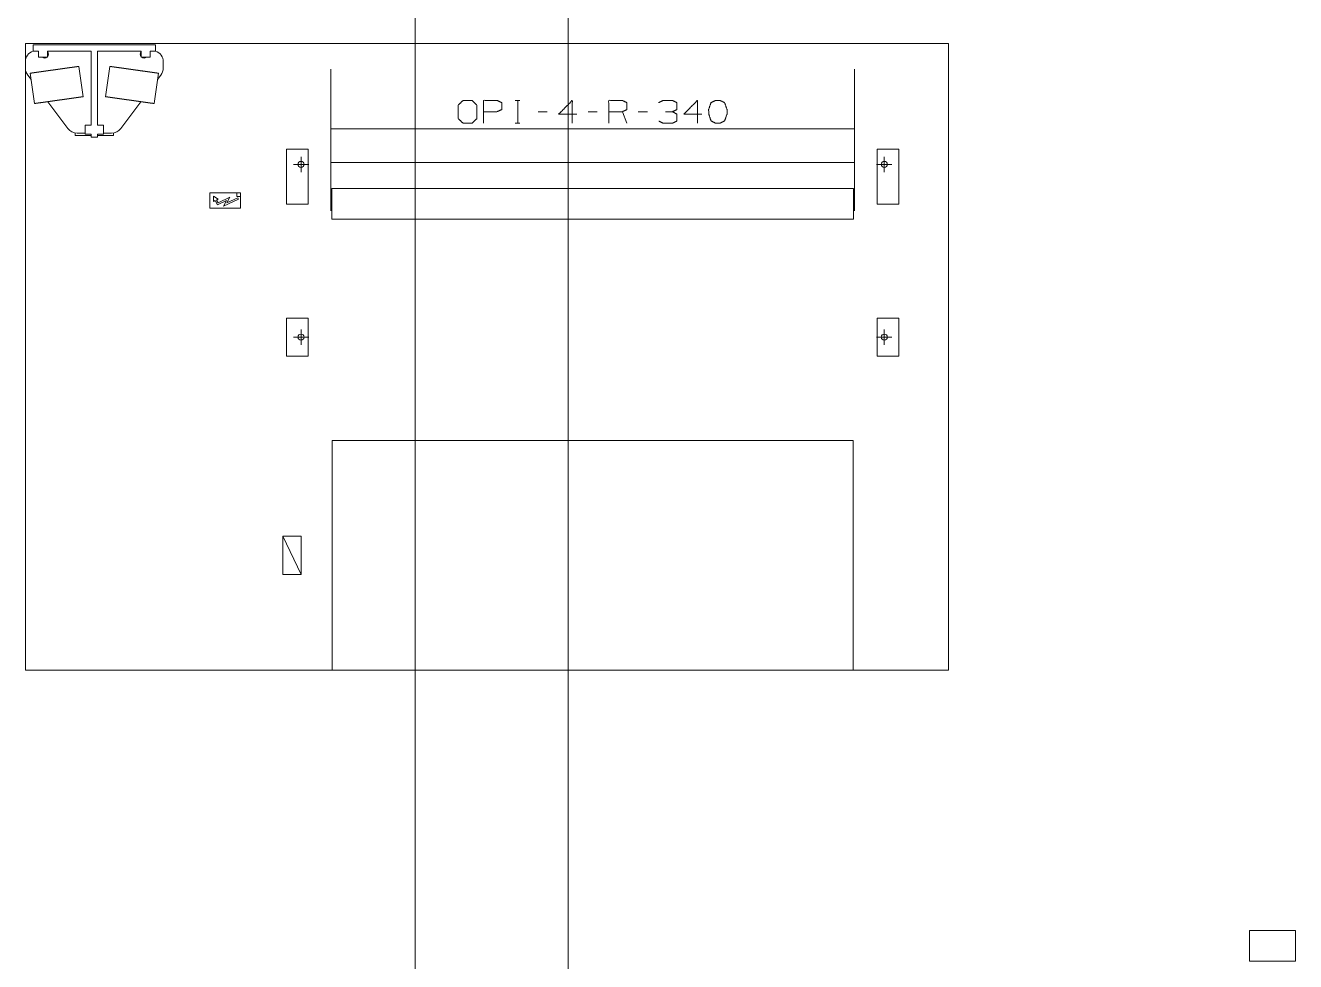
# Model space of a CAD drawing. Header units: millimetres. Extents: x 3056 to 110866, y 16649 to 58349.
# Drawn here: x 21762 to 30056, y 37446 to 43560 of the extents above; entities that cross this region are included whole.
import ezdxf

# ---------------------------------------------------------------- set-up
doc = ezdxf.new("R2010")
doc.units = ezdxf.units.MM
doc.layers.add('1', color=7, linetype='Continuous', true_color=0xffffff)

msp = doc.modelspace()

# ---------------------------------------------------------------- linework, layer by layer
at = {"layer": '1', "color": 143, "linetype": 'Continuous', "lineweight": 13}
for p, q in [((24306.5, 54363.3), (24306.5, 17870.4)), ((25306.5, 17870.4), (25306.5, 52663.3))]:
    msp.add_line(p, q, dxfattribs=at)
at = {"layer": '1', "color": 4, "linetype": 'Continuous', "lineweight": 13}
for p, q in [((21762.5, 39349.3), (21762.5, 43442.3)), ((21762.5, 39349.3), (21762.5, 43442.3)), ((21762.5, 43442.3), (27790.5, 43442.3)), ((21762.5, 43442.3), (27790.5, 43442.3)), ((22612.5, 43432.3), (21812.5, 43432.3)), ((21812.5, 43432.3), (21812.5, 43392.3)), ((21812.5, 43392.3), (21847.5, 43392.3)), ((21847.5, 43392.3), (21847.5, 43352.3)), ((21907.5, 43392.3), (22192.5, 43392.3)), ((21907.5, 43392.3), (21907.5, 43352.3)), ((22192.5, 43392.3), (22192.5, 42909.3)), ((22232.5, 43392.3), (22517.5, 43392.3)), ((22232.5, 43392.3), (22232.5, 42909.3)), ((22517.5, 43392.3), (22517.5, 43352.3)), ((22577.5, 43392.3), (22612.5, 43392.3)), ((22577.5, 43392.3), (22577.5, 43352.3)), ((22612.5, 43432.3), (22612.5, 43392.3)), ((27790.5, 43442.3), (27790.5, 39349.3)), ((27790.5, 43442.3), (27790.5, 39349.3)), ((21907.5, 43352.3), (21847.5, 43352.3)), ((22577.5, 43352.3), (22517.5, 43352.3)), ((22662.5, 43322.3), (22662.5, 43281.3)), ((21777.5, 43236.3), (21799.7, 43206.7)), ((21793.8, 43248.1), (21821.7, 43050)), ((22138.6, 43094.5), (22110.7, 43292.6)), ((22314.2, 43292.6), (22286.4, 43094.5)), ((22603.3, 43050), (22631.1, 43248.1)), ((22625.3, 43206.7), (22647.5, 43236.3)), ((21908.1, 43062.1), (22040, 42886.3)), ((22385, 42886.3), (22516.9, 43062.1)), ((24961.3, 43070), (24991, 43070)), ((24976.9, 43070), (24976.9, 42921.5)), ((25170.1, 42996.5), (25110.7, 42996.5)), ((25496.9, 42996.5), (25437.6, 42996.5)), ((25690.1, 42921.5), (25660.4, 42996.5)), ((25823.8, 42996.5), (25764.4, 42996.5)), ((22192.5, 42909.3), (22152.5, 42909.3)), ((22152.5, 42909.3), (22152.5, 42849.3)), ((22232.5, 42909.3), (22272.5, 42909.3)), ((22272.5, 42909.3), (22272.5, 42849.3)), ((27176.4, 42884), (23756.5, 42884)), ((24961.3, 42921.5), (24991, 42921.5)), ((22087.5, 42857.3), (22087.5, 42841.3)), ((22087.5, 42841.3), (22192.5, 42841.3)), ((22152.5, 42856.3), (22100, 42856.3)), ((22192.5, 42849.3), (22152.5, 42849.3)), ((22192.5, 42849.3), (22192.5, 42831.3)), ((22232.5, 42831.3), (22192.5, 42831.3)), ((22232.5, 42849.3), (22232.5, 42831.3)), ((22232.5, 42849.3), (22272.5, 42849.3)), ((22232.5, 42841.3), (22337.5, 42841.3)), ((22325, 42856.3), (22272.5, 42856.3)), ((22337.5, 42857.3), (22337.5, 42841.3)), ((23467.5, 42392.3), (23467.5, 42752.3)), ((23467.5, 42752.3), (23608, 42752.3)), ((23608, 42752.3), (23608, 42392.3)), ((27325, 42392.3), (27325, 42752.3)), ((27325, 42752.3), (27465, 42752.3)), ((27465, 42752.3), (27465, 42392.3)), ((23512.5, 42652.3), (23612.5, 42652.3)), ((23562.5, 42702.3), (23562.5, 42602.3)), ((23756.5, 42664.9), (27176.4, 42664.9)), ((27320.5, 42652.3), (27420.5, 42652.3)), ((27370.5, 42702.3), (27370.5, 42602.3)), ((22967.5, 42467.3), (23167.5, 42467.3)), ((22967.5, 42367.3), (22967.5, 42467.3)), ((23142.5, 42442.3), (23142.5, 42467.3)), ((23167.5, 42467.3), (23167.5, 42367.3)), ((23762.5, 42294.3), (23762.5, 42494.3)), ((23762.5, 42494.3), (27170.5, 42494.3)), ((27170.5, 42494.3), (27170.5, 42294.3)), ((23021.6, 42425.1), (22990.9, 42444.3)), ((22990.9, 42410.8), (22990.9, 42444.3)), ((22990.9, 42410.8), (23001.5, 42415.8)), ((23016.8, 42389), (23001.5, 42415.8)), ((23010.6, 42420), (23021.6, 42425.1)), ((23020.9, 42401.9), (23010.6, 42420)), ((23074.9, 42416.2), (23016.8, 42389)), ((23020.9, 42401.9), (23097.8, 42438)), ((23154.3, 42425.9), (23055.5, 42379.6)), ((23055.5, 42379.6), (23074.9, 42416.2)), ((23078.4, 42401.4), (23097.8, 42438)), ((23149.6, 42434.8), (23078.4, 42401.4)), ((23167.5, 42442.3), (23142.5, 42442.3)), ((23154.3, 42425.9), (23149.6, 42434.8)), ((23608, 42392.3), (23467.5, 42392.3)), ((27465, 42392.3), (27325, 42392.3)), ((23167.5, 42367.3), (22967.5, 42367.3)), ((27170.5, 42294.3), (23762.5, 42294.3)), ((23467.5, 41649.3), (23608, 41649.3)), ((23467.5, 41399.3), (23467.5, 41649.3)), ((23608, 41649.3), (23608, 41399.3)), ((27325, 41399.3), (27325, 41649.3)), ((27325, 41649.3), (27465, 41649.3)), ((27465, 41649.3), (27465, 41399.3)), ((23562.5, 41574.3), (23562.5, 41474.3)), ((27370.5, 41574.3), (27370.5, 41474.3)), ((23512.5, 41524.3), (23612.5, 41524.3)), ((27320.5, 41524.3), (27420.5, 41524.3)), ((23608, 41399.3), (23467.5, 41399.3)), ((27465, 41399.3), (27325, 41399.3)), ((27166.5, 40849.3), (23766.5, 40849.3)), ((23442.5, 40224.3), (23562.5, 39974.3)), ((23442.5, 40224.3), (23562.5, 40224.3)), ((23442.5, 39974.3), (23442.5, 40224.3)), ((23562.5, 40224.3), (23562.5, 39974.3)), ((23562.5, 39974.3), (23442.5, 39974.3)), ((27790.5, 39349.3), (21762.5, 39349.3)), ((27790.5, 39349.3), (21762.5, 39349.3))]:
    msp.add_line(p, q, dxfattribs=at)
at = {"layer": '1', "color": 9, "linetype": 'Continuous', "lineweight": 13}
for p, q in [((30056.5, 37649.3), (29756.5, 37649.3)), ((29756.5, 37649.3), (29756.5, 37449.3)), ((30056.5, 37449.3), (30056.5, 37649.3)), ((29756.5, 37449.3), (30056.5, 37449.3))]:
    msp.add_line(p, q, dxfattribs=at)
at = {"layer": '1', "color": 4, "linetype": 'Continuous', "lineweight": 13}
for centre, radius in [((23562.5, 42652.3), 20), ((27370.5, 42652.3), 20), ((23155, 42454.8), 12.5), ((23562.5, 41524.3), 20), ((27370.5, 41524.3), 20)]:
    msp.add_circle(centre, radius, dxfattribs=at)
for centre, radius, start, end in [((21837.5, 43322.3), 75, 109.47234, 180), ((21887.5, 43372.3), 25, 323.13375, 36.87188), ((22537.5, 43372.3), 25, 143.12812, 216.86625), ((22587.5, 43322.3), 75, 0, 70.52766), ((21887.5, 43372.3), 25, 233.12812, 270), ((21887.5, 43372.3), 25, 270, 306.87188), ((22537.5, 43372.3), 25, 233.12812, 270), ((22537.5, 43372.3), 25, 270, 306.87188), ((21837.5, 43281.3), 75, 180, 216.8699), ((22587.5, 43281.3), 75, 323.1301, 0), ((22100, 42931.3), 75, 216.8699, 270), ((22325, 42931.3), 75, 270, 323.1301)]:
    msp.add_arc(centre, radius, start, end, dxfattribs=at)
for points, knots in [([(22110.7, 43292.6), (22110.7, 43292.6), (22110.6, 43292.6), (22110.5, 43292.6), (22110.3, 43292.5), (22109.8, 43292.5), (22109.1, 43292.4), (22108.2, 43292.2), (22107.1, 43292.1), (22106.5, 43292), (22105.8, 43291.9), (22104.3, 43291.7), (22102.6, 43291.5), (22100.7, 43291.2), (22098.7, 43290.9), (22096.4, 43290.6), (22095.2, 43290.4), (22094, 43290.2), (22091.4, 43289.9), (22088.6, 43289.5), (22085.6, 43289.1), (22084, 43288.8), (22082.4, 43288.6), (22079.1, 43288.2), (22077.4, 43287.9), (22073.8, 43287.4), (22072, 43287.2), (22068.3, 43286.6), (22066.3, 43286.3), (22064.3, 43286.1), (22060.3, 43285.5), (22056.1, 43284.9), (22051.7, 43284.3), (22047.2, 43283.7), (22045, 43283.3), (22042.7, 43283), (22038, 43282.4), (22033.1, 43281.7), (22030.7, 43281.3), (22028.2, 43281), (22023.2, 43280.3), (22020.7, 43279.9), (22015.5, 43279.2), (22012.9, 43278.8), (22007.7, 43278.1), (22005, 43277.7), (22002.3, 43277.4), (21999.6, 43277), (21996.9, 43276.6), (21991.5, 43275.8), (21986, 43275.1), (21983.2, 43274.7), (21980.4, 43274.3), (21974.8, 43273.5), (21972, 43273.1), (21966.4, 43272.3), (21963.6, 43271.9), (21957.9, 43271.1), (21952.3, 43270.3), (21949.5, 43269.9), (21946.6, 43269.5), (21941, 43268.7), (21938.2, 43268.3), (21935.4, 43267.9), (21929.7, 43267.2), (21927, 43266.8), (21924.2, 43266.4), (21918.6, 43265.6), (21915.9, 43265.2), (21910.4, 43264.4), (21907.7, 43264.1), (21905, 43263.7), (21899.6, 43262.9), (21896.9, 43262.5), (21894.3, 43262.2), (21889.1, 43261.4), (21886.5, 43261.1), (21883.9, 43260.7), (21881.4, 43260.4), (21878.9, 43260), (21873.9, 43259.3), (21869, 43258.6), (21866.6, 43258.3), (21861.9, 43257.6), (21857.3, 43257), (21855.1, 43256.7), (21850.7, 43256.1), (21848.5, 43255.7), (21846.4, 43255.4), (21844.3, 43255.2), (21840.3, 43254.6), (21838.3, 43254.3), (21834.4, 43253.8), (21832.5, 43253.5), (21828.9, 43253), (21827.2, 43252.7), (21823.8, 43252.3), (21822.1, 43252), (21820.6, 43251.8), (21819, 43251.6), (21816, 43251.2), (21814.6, 43251), (21813.2, 43250.8), (21811.9, 43250.6), (21810.6, 43250.4), (21808.2, 43250.1), (21807, 43249.9), (21804.9, 43249.6), (21802.9, 43249.3), (21801.1, 43249.1), (21800.3, 43249), (21798.8, 43248.8), (21798.1, 43248.7), (21796.9, 43248.5), (21796.4, 43248.4), (21795.5, 43248.3), (21795.1, 43248.2), (21794.8, 43248.2), (21794.5, 43248.2), (21794.3, 43248.1), (21794.1, 43248.1), (21794, 43248.1), (21793.9, 43248.1), (21793.8, 43248.1)], [0, 0, 0.000159, 0.000317, 0.000798, 0.001274, 0.002864, 0.00509, 0.007945, 0.011426, 0.013476, 0.01553, 0.020252, 0.025588, 0.031524, 0.038062, 0.045184, 0.049037, 0.052886, 0.061161, 0.069994, 0.079374, 0.084331, 0.08929, 0.099731, 0.105204, 0.1164, 0.122124, 0.134051, 0.140251, 0.146446, 0.159291, 0.172568, 0.186264, 0.200363, 0.207598, 0.214836, 0.229678, 0.244866, 0.252618, 0.260375, 0.276193, 0.284242, 0.300473, 0.308659, 0.325267, 0.333683, 0.342099, 0.350616, 0.359132, 0.376345, 0.393715, 0.402471, 0.411225, 0.428841, 0.437697, 0.455439, 0.464331, 0.482153, 0.5, 0.508921, 0.517848, 0.53567, 0.544557, 0.553445, 0.571155, 0.579967, 0.588777, 0.606281, 0.614968, 0.632261, 0.640864, 0.649381, 0.666314, 0.674729, 0.683037, 0.699524, 0.707706, 0.715755, 0.723807, 0.731715, 0.747378, 0.762725, 0.770318, 0.78516, 0.799638, 0.806685, 0.820582, 0.82743, 0.834067, 0.840709, 0.85355, 0.85975, 0.871911, 0.877873, 0.889319, 0.894793, 0.905489, 0.91071, 0.915667, 0.920626, 0.930006, 0.934424, 0.938836, 0.942974, 0.94711, 0.954813, 0.958378, 0.965204, 0.971441, 0.977077, 0.979744, 0.984466, 0.986521, 0.990314, 0.992056, 0.994912, 0.996021, 0.997132, 0.99793, 0.998723, 0.999203, 0.999679, 0.999838, 1, 1]), ([(22631.1, 43248.1), (22631, 43248.1), (22631, 43248.1), (22630.8, 43248.1), (22630.7, 43248.1), (22630.4, 43248.2), (22630.2, 43248.2), (22629.8, 43248.2), (22629.5, 43248.3), (22628.6, 43248.4), (22628, 43248.5), (22626.8, 43248.7), (22626.2, 43248.8), (22624.7, 43249), (22623.8, 43249.1), (22622, 43249.3), (22620.1, 43249.6), (22619, 43249.8), (22616.8, 43250.1), (22614.3, 43250.4), (22613, 43250.6), (22611.7, 43250.8), (22610.3, 43251), (22608.9, 43251.2), (22605.9, 43251.6), (22604.4, 43251.8), (22602.8, 43252), (22601.1, 43252.3), (22597.8, 43252.7), (22596, 43253), (22592.4, 43253.5), (22590.5, 43253.8), (22586.6, 43254.3), (22584.7, 43254.6), (22580.6, 43255.2), (22578.5, 43255.4), (22576.4, 43255.7), (22574.2, 43256.1), (22569.8, 43256.7), (22567.6, 43257), (22563, 43257.6), (22558.3, 43258.3), (22555.9, 43258.6), (22551, 43259.3), (22546.1, 43260), (22543.6, 43260.4), (22541, 43260.7), (22538.5, 43261.1), (22535.9, 43261.4), (22530.7, 43262.2), (22528, 43262.5), (22525.4, 43262.9), (22520, 43263.7), (22517.3, 43264.1), (22514.6, 43264.4), (22509.1, 43265.2), (22503.6, 43266), (22500.8, 43266.4), (22498, 43266.8), (22495.2, 43267.2), (22489.6, 43267.9), (22486.8, 43268.3), (22484, 43268.7), (22478.3, 43269.5), (22475.5, 43269.9), (22469.8, 43270.7), (22467, 43271.1), (22461.3, 43271.9), (22458.5, 43272.3), (22452.9, 43273.1), (22450.1, 43273.5), (22444.5, 43274.3), (22441.7, 43274.7), (22439, 43275.1), (22433.5, 43275.8), (22428, 43276.6), (22425.3, 43277), (22422.6, 43277.4), (22419.9, 43277.7), (22414.6, 43278.5), (22412, 43278.8), (22409.4, 43279.2), (22404.3, 43279.9), (22401.7, 43280.3), (22396.7, 43281), (22394.3, 43281.3), (22391.8, 43281.7), (22387, 43282.4), (22382.3, 43283), (22380, 43283.3), (22377.7, 43283.7), (22373.2, 43284.3), (22368.9, 43284.9), (22364.7, 43285.5), (22362.6, 43285.8), (22358.6, 43286.3), (22356.7, 43286.6), (22352.9, 43287.2), (22351.1, 43287.4), (22349.3, 43287.7), (22345.8, 43288.2), (22342.5, 43288.6), (22340.9, 43288.8), (22339.4, 43289.1), (22336.4, 43289.5), (22333.6, 43289.9), (22331, 43290.2), (22329.7, 43290.4), (22327.4, 43290.7), (22326.3, 43290.9), (22324.2, 43291.2), (22322.3, 43291.5), (22320.6, 43291.7), (22319.1, 43291.9), (22318.5, 43292), (22317.8, 43292.1), (22316.7, 43292.2), (22315.8, 43292.4), (22315.1, 43292.5), (22314.9, 43292.5), (22314.6, 43292.5), (22314.5, 43292.6), (22314.3, 43292.6), (22314.3, 43292.6), (22314.2, 43292.6)], [0, 0, 0.000158, 0.000317, 0.000801, 0.001277, 0.00207, 0.002864, 0.003983, 0.005092, 0.007948, 0.009686, 0.013483, 0.01553, 0.020256, 0.022919, 0.028555, 0.034792, 0.038065, 0.045187, 0.052886, 0.057026, 0.06116, 0.065576, 0.069994, 0.079379, 0.084329, 0.08929, 0.094507, 0.105203, 0.110681, 0.122127, 0.128089, 0.140254, 0.14645, 0.159291, 0.165929, 0.172575, 0.179422, 0.193315, 0.200362, 0.21484, 0.229686, 0.237275, 0.252622, 0.268285, 0.276193, 0.284241, 0.292299, 0.30048, 0.316963, 0.325271, 0.333686, 0.350619, 0.359136, 0.367743, 0.385036, 0.402469, 0.411227, 0.420037, 0.428845, 0.446555, 0.455447, 0.46433, 0.482156, 0.491075, 0.508925, 0.517851, 0.535669, 0.544561, 0.562303, 0.571163, 0.58878, 0.597529, 0.606281, 0.623655, 0.640864, 0.64938, 0.657905, 0.666321, 0.683037, 0.691345, 0.699527, 0.715758, 0.723807, 0.739629, 0.747378, 0.755134, 0.770322, 0.78516, 0.792398, 0.799637, 0.81374, 0.827432, 0.840709, 0.847129, 0.859753, 0.865949, 0.877872, 0.8836, 0.889319, 0.900273, 0.91071, 0.915669, 0.92063, 0.930006, 0.938839, 0.947114, 0.950963, 0.958377, 0.961942, 0.968472, 0.974417, 0.979744, 0.98447, 0.986524, 0.988578, 0.992059, 0.994914, 0.997136, 0.997929, 0.99873, 0.999206, 0.999683, 0.999841, 1, 1]), ([(23756.5, 43274.5), (23756.5, 43274.4), (23756.5, 43274.1), (23756.5, 43273.8), (23756.5, 43273.2), (23756.5, 43272.4), (23756.5, 43271.4), (23756.5, 43270.2), (23756.5, 43268.7), (23756.5, 43267.1), (23756.5, 43265.3), (23756.5, 43263.3), (23756.5, 43261.1), (23756.5, 43258.6), (23756.5, 43256), (23756.5, 43253.2), (23756.5, 43250.2), (23756.5, 43247), (23756.5, 43243.6), (23756.5, 43240), (23756.5, 43236.2), (23756.5, 43232.3), (23756.5, 43228.1), (23756.5, 43223.8), (23756.5, 43219.3), (23756.5, 43214.6), (23756.5, 43209.7), (23756.5, 43204.6), (23756.5, 43199.4), (23756.5, 43194), (23756.5, 43188.4), (23756.5, 43182.7), (23756.5, 43179.8), (23756.5, 43173.8), (23756.5, 43170.7), (23756.5, 43164.5), (23756.5, 43158.1), (23756.5, 43151.5), (23756.5, 43144.8), (23756.5, 43141.4), (23756.5, 43134.5), (23756.5, 43127.4), (23756.5, 43120.2), (23756.5, 43112.8), (23756.5, 43105.3), (23756.5, 43097.7), (23756.5, 43089.9), (23756.5, 43082), (23756.5, 43078), (23756.5, 43069.9), (23756.5, 43061.7), (23756.5, 43053.4), (23756.5, 43045), (23756.5, 43040.7), (23756.5, 43032.1), (23756.5, 43023.4), (23756.5, 43014.6), (23756.5, 43005.7), (23756.5, 42996.7), (23756.5, 42987.7), (23756.5, 42978.5), (23756.5, 42969.2), (23756.5, 42959.9), (23756.5, 42950.5), (23756.5, 42941), (23756.5, 42931.5), (23756.5, 42921.8), (23756.5, 42912.2), (23756.5, 42907.3), (23756.5, 42897.6), (23756.5, 42887.7), (23756.5, 42877.9), (23756.5, 42868), (23756.5, 42858.1), (23756.5, 42848.1), (23756.5, 42838.1), (23756.5, 42833.1), (23756.5, 42823.1), (23756.5, 42813), (23756.5, 42802.9), (23756.5, 42792.9), (23756.5, 42782.8), (23756.5, 42772.7), (23756.5, 42762.6), (23756.5, 42752.5), (23756.5, 42742.4), (23756.5, 42732.4), (23756.5, 42722.3), (23756.5, 42712.3), (23756.5, 42702.3), (23756.5, 42692.3), (23756.5, 42682.4), (23756.5, 42672.5), (23756.5, 42662.6), (23756.5, 42652.8), (23756.5, 42643), (23756.5, 42633.3), (23756.5, 42623.7), (23756.5, 42614.1), (23756.5, 42604.6), (23756.5, 42595.1), (23756.5, 42585.7), (23756.5, 42576.4), (23756.5, 42567.2), (23756.5, 42558.1), (23756.5, 42549), (23756.5, 42540), (23756.5, 42531.2), (23756.5, 42522.4), (23756.5, 42518.1), (23756.5, 42509.5), (23756.5, 42505.2), (23756.5, 42496.7), (23756.5, 42488.4), (23756.5, 42480.2), (23756.5, 42472.1), (23756.5, 42464.1), (23756.5, 42460.2), (23756.5, 42452.4), (23756.5, 42444.7), (23756.5, 42437.2), (23756.5, 42429.8), (23756.5, 42422.6), (23756.5, 42419), (23756.5, 42412), (23756.5, 42408.6), (23756.5, 42401.8), (23756.5, 42395.1), (23756.5, 42388.6), (23756.5, 42382.3), (23756.5, 42376.1), (23756.5, 42370.1), (23756.5, 42364.2), (23756.5, 42358.5), (23756.5, 42353), (23756.5, 42350.3)], [0, 0, 0.000109, 0.000441, 0.000716, 0.001377, 0.002256, 0.003358, 0.004678, 0.006215, 0.00797, 0.009943, 0.012133, 0.014538, 0.017157, 0.019989, 0.023032, 0.02629, 0.029754, 0.03343, 0.037309, 0.041395, 0.045686, 0.050175, 0.054868, 0.059758, 0.064842, 0.070121, 0.075592, 0.081255, 0.087104, 0.093136, 0.099352, 0.102504, 0.108988, 0.112321, 0.119068, 0.125988, 0.133077, 0.140331, 0.143999, 0.151497, 0.159155, 0.166968, 0.174935, 0.183049, 0.191308, 0.199711, 0.208254, 0.212594, 0.221337, 0.230212, 0.23921, 0.248335, 0.252927, 0.262228, 0.271644, 0.281169, 0.2908, 0.300531, 0.310362, 0.320288, 0.330302, 0.340403, 0.350583, 0.360844, 0.371176, 0.38158, 0.392047, 0.397309, 0.407867, 0.418477, 0.429136, 0.439843, 0.45059, 0.461375, 0.472191, 0.477605, 0.488464, 0.499343, 0.510239, 0.521147, 0.532063, 0.542982, 0.553901, 0.564815, 0.57572, 0.58661, 0.597484, 0.608331, 0.619153, 0.62994, 0.640693, 0.651406, 0.662074, 0.672692, 0.683256, 0.693763, 0.704207, 0.714585, 0.724894, 0.735126, 0.745278, 0.75535, 0.76533, 0.775222, 0.785018, 0.794715, 0.804309, 0.813793, 0.81848, 0.827799, 0.832428, 0.841569, 0.850588, 0.85948, 0.868243, 0.876872, 0.881121, 0.88954, 0.897823, 0.905956, 0.913944, 0.921777, 0.925656, 0.933257, 0.936979, 0.944339, 0.951534, 0.958562, 0.965419, 0.972104, 0.978614, 0.984947, 0.991096, 0.997063, 1, 1]), ([(27176.5, 42774.5), (27176.5, 42784.7), (27176.5, 42794.9), (27176.5, 42805.1), (27176.5, 42815.2), (27176.5, 42825.4), (27176.5, 42835.5), (27176.5, 42845.7), (27176.5, 42855.7), (27176.5, 42865.8), (27176.5, 42875.8), (27176.5, 42885.8), (27176.5, 42895.7), (27176.5, 42905.5), (27176.5, 42915.4), (27176.5, 42925.1), (27176.5, 42930), (27176.5, 42939.6), (27176.5, 42949.2), (27176.5, 42958.7), (27176.5, 42968.2), (27176.5, 42977.5), (27176.5, 42982.2), (27176.5, 42991.4), (27176.5, 43000.6), (27176.5, 43009.6), (27176.5, 43018.6), (27176.5, 43027.4), (27176.5, 43036.2), (27176.5, 43044.8), (27176.5, 43053.3), (27176.5, 43061.7), (27176.5, 43070), (27176.5, 43078.2), (27176.5, 43086.2), (27176.5, 43094.1), (27176.5, 43101.9), (27176.5, 43109.6), (27176.5, 43117.1), (27176.5, 43124.4), (27176.5, 43128), (27176.5, 43135.2), (27176.5, 43142.2), (27176.5, 43149), (27176.5, 43155.7), (27176.5, 43162.2), (27176.5, 43168.5), (27176.5, 43174.7), (27176.5, 43180.8), (27176.5, 43186.6), (27176.5, 43192.3), (27176.5, 43197.8), (27176.5, 43203.2), (27176.5, 43208.3), (27176.5, 43213.3), (27176.5, 43218.1), (27176.5, 43222.7), (27176.5, 43227.1), (27176.5, 43231.4), (27176.5, 43235.4), (27176.5, 43239.3), (27176.5, 43242.9), (27176.5, 43246.4), (27176.5, 43249.7), (27176.5, 43252.8), (27176.5, 43255.6), (27176.5, 43257), (27176.5, 43259.6), (27176.5, 43262), (27176.5, 43264.1), (27176.5, 43266.1), (27176.5, 43267.8), (27176.5, 43269.4), (27176.5, 43270.1), (27176.5, 43271.3), (27176.5, 43272.4), (27176.5, 43273.2), (27176.5, 43273.8), (27176.5, 43274.2), (27176.5, 43274.4), (27176.5, 43274.5)], [0, 0, 0.020399, 0.040788, 0.061161, 0.081508, 0.101822, 0.122095, 0.142314, 0.162476, 0.182568, 0.202587, 0.22252, 0.242359, 0.262102, 0.281734, 0.301245, 0.310939, 0.330259, 0.349446, 0.368486, 0.387372, 0.406094, 0.415413, 0.433886, 0.452174, 0.470271, 0.488178, 0.505879, 0.523368, 0.54064, 0.55769, 0.574507, 0.59108, 0.60741, 0.623492, 0.639309, 0.654861, 0.670143, 0.68514, 0.699856, 0.707069, 0.721346, 0.735321, 0.748995, 0.762351, 0.775389, 0.788111, 0.800498, 0.812558, 0.824274, 0.835651, 0.846679, 0.857358, 0.867676, 0.877635, 0.887229, 0.896452, 0.9053, 0.913777, 0.921868, 0.929578, 0.936902, 0.943834, 0.950375, 0.956518, 0.962265, 0.965043, 0.970187, 0.974928, 0.979267, 0.983194, 0.986713, 0.989824, 0.991168, 0.993661, 0.99574, 0.997402, 0.998651, 0.999481, 0.999794, 1, 1]), ([(22138.6, 43094.5), (22138.5, 43094.5), (22138.5, 43094.5), (22138.3, 43094.5), (22138.2, 43094.5), (22137.9, 43094.4), (22137.7, 43094.4), (22137, 43094.3), (22136.1, 43094.2), (22134.9, 43094), (22134.3, 43093.9), (22133.6, 43093.9), (22132.2, 43093.6), (22130.5, 43093.4), (22128.6, 43093.1), (22127.5, 43093), (22125.4, 43092.7), (22124.3, 43092.5), (22123, 43092.4), (22120.5, 43092), (22119.2, 43091.8), (22117.8, 43091.6), (22116.4, 43091.4), (22113.4, 43091), (22111.8, 43090.8), (22110.3, 43090.6), (22107, 43090.1), (22103.5, 43089.6), (22101.7, 43089.4), (22099.9, 43089.1), (22096.1, 43088.6), (22094.1, 43088.3), (22092.2, 43088), (22088.1, 43087.4), (22083.9, 43086.9), (22079.5, 43086.2), (22075.1, 43085.6), (22072.8, 43085.3), (22068.1, 43084.6), (22063.4, 43084), (22061, 43083.6), (22058.5, 43083.3), (22056.1, 43082.9), (22051, 43082.2), (22048.5, 43081.9), (22043.4, 43081.2), (22040.8, 43080.8), (22035.5, 43080.1), (22032.8, 43079.7), (22030.2, 43079.3), (22027.5, 43078.9), (22024.8, 43078.5), (22019.3, 43077.8), (22013.8, 43077), (22011, 43076.6), (22008.3, 43076.2), (22002.7, 43075.4), (21997.1, 43074.7), (21991.4, 43073.9), (21985.8, 43073.1), (21980.1, 43072.3), (21977.3, 43071.9), (21974.5, 43071.5), (21968.8, 43070.7), (21966, 43070.3), (21963.2, 43069.9), (21957.6, 43069.1), (21952, 43068.3), (21949.2, 43067.9), (21946.4, 43067.5), (21940.9, 43066.8), (21935.5, 43066), (21932.8, 43065.6), (21927.4, 43064.9), (21924.8, 43064.5), (21919.5, 43063.8), (21916.9, 43063.4), (21914.3, 43063), (21911.8, 43062.7), (21909.2, 43062.3), (21906.7, 43062), (21901.7, 43061.3), (21899.3, 43060.9), (21896.9, 43060.6), (21892.1, 43059.9), (21889.8, 43059.6), (21885.2, 43058.9), (21882.9, 43058.6), (21878.5, 43058), (21876.4, 43057.7), (21874.3, 43057.4), (21872.2, 43057.1), (21868.1, 43056.5), (21866.1, 43056.3), (21862.3, 43055.7), (21860.4, 43055.4), (21856.8, 43054.9), (21855, 43054.7), (21851.6, 43054.2), (21850, 43054), (21848.4, 43053.8), (21846.8, 43053.5), (21843.9, 43053.1), (21842.5, 43052.9), (21841.1, 43052.7), (21839.8, 43052.5), (21838.4, 43052.4), (21836, 43052), (21833.7, 43051.7), (21831.7, 43051.4), (21829.8, 43051.1), (21828.9, 43051), (21828.1, 43050.9), (21826.6, 43050.7), (21826, 43050.6), (21825.3, 43050.5), (21824.8, 43050.4), (21824.2, 43050.4), (21823.3, 43050.2), (21822.9, 43050.2), (21822.6, 43050.1), (21822.3, 43050.1), (21822.1, 43050.1), (21821.9, 43050), (21821.8, 43050), (21821.7, 43050), (21821.7, 43050)], [0, 0, 0.000159, 0.000317, 0.000793, 0.001273, 0.002067, 0.002864, 0.00509, 0.007945, 0.011426, 0.013476, 0.01553, 0.020252, 0.025588, 0.031524, 0.034793, 0.041619, 0.045184, 0.049032, 0.057023, 0.06116, 0.065573, 0.06999, 0.079371, 0.084331, 0.08929, 0.099727, 0.110677, 0.1164, 0.122125, 0.134051, 0.140247, 0.146446, 0.159288, 0.172568, 0.186265, 0.20036, 0.207598, 0.22226, 0.237273, 0.244863, 0.252619, 0.260376, 0.27619, 0.284242, 0.300474, 0.308656, 0.325268, 0.333685, 0.3421, 0.350617, 0.359133, 0.376346, 0.393717, 0.402468, 0.411222, 0.428843, 0.446552, 0.464329, 0.482155, 0.499998, 0.508923, 0.517846, 0.535672, 0.544559, 0.553448, 0.571157, 0.588778, 0.597529, 0.606283, 0.623654, 0.640867, 0.649384, 0.666317, 0.674732, 0.691344, 0.699527, 0.707708, 0.715758, 0.72381, 0.731718, 0.747381, 0.755134, 0.762727, 0.77774, 0.785163, 0.799641, 0.806688, 0.820581, 0.827433, 0.83407, 0.840708, 0.853554, 0.85975, 0.87191, 0.877876, 0.889323, 0.894797, 0.905493, 0.91071, 0.91567, 0.920629, 0.930006, 0.934424, 0.93884, 0.942978, 0.947114, 0.954817, 0.961939, 0.968477, 0.974414, 0.977081, 0.979748, 0.98447, 0.986519, 0.988574, 0.990314, 0.992056, 0.994912, 0.996025, 0.997136, 0.997934, 0.998727, 0.999203, 0.999683, 0.999842, 1, 1]), ([(22603.3, 43050), (22603.2, 43050), (22603.2, 43050), (22602.9, 43050.1), (22602.6, 43050.1), (22602.3, 43050.1), (22602, 43050.2), (22601.6, 43050.2), (22600.7, 43050.4), (22600.2, 43050.4), (22599.6, 43050.5), (22599, 43050.6), (22598.3, 43050.7), (22596.8, 43050.9), (22596, 43051), (22594.2, 43051.3), (22592.2, 43051.6), (22591.2, 43051.7), (22588.9, 43052), (22586.5, 43052.4), (22585.2, 43052.5), (22582.5, 43052.9), (22581.1, 43053.1), (22578.1, 43053.5), (22576.5, 43053.8), (22575, 43054), (22573.3, 43054.2), (22569.9, 43054.7), (22568.2, 43054.9), (22564.6, 43055.4), (22562.7, 43055.7), (22558.8, 43056.3), (22556.8, 43056.5), (22552.8, 43057.1), (22550.7, 43057.4), (22548.6, 43057.7), (22546.4, 43058), (22542, 43058.6), (22539.8, 43058.9), (22535.2, 43059.6), (22530.5, 43060.2), (22528.1, 43060.6), (22525.7, 43060.9), (22523.2, 43061.3), (22518.2, 43062), (22515.7, 43062.3), (22513.2, 43062.7), (22510.6, 43063), (22508, 43063.4), (22502.8, 43064.1), (22500.2, 43064.5), (22497.5, 43064.9), (22492.2, 43065.6), (22489.5, 43066), (22484, 43066.8), (22478.5, 43067.5), (22475.7, 43067.9), (22472.9, 43068.3), (22467.4, 43069.1), (22461.7, 43069.9), (22458.9, 43070.3), (22456.1, 43070.7), (22450.5, 43071.5), (22447.6, 43071.9), (22444.8, 43072.3), (22439.2, 43073.1), (22433.5, 43073.9), (22427.9, 43074.7), (22422.3, 43075.4), (22416.7, 43076.2), (22413.9, 43076.6), (22411.1, 43077), (22405.6, 43077.8), (22400.2, 43078.5), (22397.5, 43078.9), (22394.8, 43079.3), (22392.1, 43079.7), (22386.8, 43080.4), (22384.2, 43080.8), (22381.6, 43081.2), (22376.4, 43081.9), (22373.9, 43082.2), (22368.9, 43082.9), (22366.4, 43083.3), (22364, 43083.6), (22359.2, 43084.3), (22354.4, 43085), (22352.2, 43085.3), (22349.9, 43085.6), (22345.4, 43086.2), (22341.1, 43086.9), (22336.8, 43087.4), (22334.8, 43087.7), (22330.8, 43088.3), (22328.8, 43088.6), (22325.1, 43089.1), (22323.3, 43089.4), (22321.4, 43089.6), (22318, 43090.1), (22314.7, 43090.6), (22313.1, 43090.8), (22311.5, 43091), (22308.6, 43091.4), (22307.2, 43091.6), (22305.8, 43091.8), (22304.4, 43092), (22301.9, 43092.4), (22300.7, 43092.5), (22299.6, 43092.7), (22297.4, 43093), (22296.4, 43093.1), (22294.5, 43093.4), (22292.8, 43093.6), (22291.3, 43093.9), (22290.6, 43093.9), (22290, 43094), (22288.9, 43094.2), (22288, 43094.3), (22287.3, 43094.4), (22287, 43094.4), (22286.8, 43094.5), (22286.5, 43094.5), (22286.4, 43094.5), (22286.4, 43094.5)], [0, 0, 0.000158, 0.000325, 0.001277, 0.00207, 0.002872, 0.003983, 0.005092, 0.007948, 0.009686, 0.01143, 0.013485, 0.015538, 0.020256, 0.022927, 0.028563, 0.034792, 0.038065, 0.045187, 0.052894, 0.057026, 0.065576, 0.069994, 0.079378, 0.084338, 0.08929, 0.094515, 0.105211, 0.110681, 0.122127, 0.128089, 0.140254, 0.14645, 0.159291, 0.165938, 0.172575, 0.179422, 0.193316, 0.200362, 0.21484, 0.229686, 0.237276, 0.244865, 0.252622, 0.268285, 0.276193, 0.284241, 0.292299, 0.30048, 0.316963, 0.325271, 0.333686, 0.350619, 0.359136, 0.376353, 0.393719, 0.402469, 0.411229, 0.428845, 0.446555, 0.455447, 0.46433, 0.482156, 0.491083, 0.5, 0.517851, 0.535669, 0.553454, 0.571163, 0.58878, 0.597529, 0.606289, 0.623655, 0.640872, 0.649388, 0.657905, 0.666321, 0.683037, 0.691345, 0.699527, 0.715759, 0.723807, 0.739629, 0.747378, 0.755134, 0.770322, 0.785168, 0.792399, 0.799637, 0.81374, 0.827433, 0.840709, 0.847129, 0.859753, 0.865949, 0.87788, 0.8836, 0.889327, 0.900273, 0.91071, 0.91567, 0.92063, 0.930006, 0.934423, 0.93884, 0.942981, 0.950964, 0.95482, 0.958377, 0.965207, 0.96848, 0.974417, 0.979752, 0.98447, 0.986524, 0.988578, 0.992059, 0.994915, 0.997136, 0.997929, 0.998731, 0.999683, 0.999841, 1, 1]), ([(24620.4, 42921.5), (24679.8, 42921.5), (24709.4, 42951.2), (24709.4, 43040.3), (24679.8, 43070), (24620.4, 43070), (24589.1, 43040.3), (24589.1, 42951.2), (24620.4, 42921.5)], [0, 0, 0.127128, 0.217018, 0.407713, 0.497602, 0.624731, 0.717018, 0.907713, 1, 1]), ([(24754.1, 42921.5), (24754.1, 43070), (24843.2, 43070), (24872.9, 43055.9), (24872.9, 43010.6), (24841.6, 42996.5), (24754.1, 42996.5)], [0, 0, 0.339338, 0.542939, 0.618039, 0.721627, 0.799967, 1, 1]), ([(25363.2, 42980.9), (25244.4, 42980.9), (25333.5, 43070), (25333.5, 42921.5)], [0, 0, 0.302057, 0.622432, 1, 1]), ([(25571.3, 42921.5), (25571.3, 43070), (25660.4, 43070), (25690.1, 43055.9), (25690.1, 43010.6), (25660.4, 42996.5), (25571.3, 42996.5)], [0, 0, 0.339226, 0.542766, 0.617836, 0.72139, 0.79646, 1, 1]), ([(25987.3, 42996.5), (26016.9, 43010.6), (26016.9, 43055.9), (25987.3, 43070), (25926.3, 43070), (25896.6, 43055.9)], [0, 0, 0.160404, 0.381655, 0.542059, 0.839596, 1, 1]), ([(26180.4, 42980.9), (26061.6, 42980.9), (26150.7, 43070), (26150.7, 42921.5)], [0, 0, 0.302056, 0.622434, 1, 1]), ([(26298.5, 42921.5), (26328.2, 42937.2), (26343.8, 42980.9), (26343.8, 43010.6), (26328.2, 43055.9), (26298.5, 43070), (26268.8, 43070), (26239.1, 43055.9), (26223.5, 43010.6), (26225.1, 42980.9), (26239.1, 42937.2), (26268.8, 42921.5), (26298.5, 42921.5)], [0, 0, 0.076267, 0.181888, 0.249378, 0.358348, 0.433028, 0.500524, 0.575204, 0.684174, 0.751758, 0.856237, 0.932504, 1, 1]), ([(25898.2, 42935.6), (25926.3, 42921.5), (25987.3, 42921.5), (26016.9, 42935.6), (26016.9, 42980.9), (25987.3, 42996.5), (25941.9, 42996.5)], [0, 0, 0.126079, 0.370404, 0.502121, 0.683803, 0.818318, 1, 1]), ([(27176.5, 42350.3), (27176.5, 42355.7), (27176.5, 42361.4), (27176.5, 42367.1), (27176.5, 42373.1), (27176.5, 42379.2), (27176.5, 42385.5), (27176.5, 42392), (27176.5, 42398.6), (27176.5, 42405.3), (27176.5, 42412.2), (27176.5, 42419.3), (27176.5, 42426.5), (27176.5, 42433.8), (27176.5, 42441.3), (27176.5, 42448.9), (27176.5, 42452.8), (27176.5, 42460.6), (27176.5, 42468.6), (27176.5, 42476.6), (27176.5, 42484.8), (27176.5, 42493.2), (27176.5, 42501.6), (27176.5, 42510.1), (27176.5, 42518.8), (27176.5, 42527.5), (27176.5, 42536.4), (27176.5, 42540.8), (27176.5, 42549.9), (27176.5, 42558.9), (27176.5, 42568.1), (27176.5, 42577.4), (27176.5, 42586.7), (27176.5, 42591.5), (27176.5, 42600.9), (27176.5, 42610.5), (27176.5, 42620.1), (27176.5, 42629.7), (27176.5, 42639.4), (27176.5, 42649.2), (27176.5, 42659.1), (27176.5, 42668.9), (27176.5, 42678.9), (27176.5, 42688.8), (27176.5, 42698.8), (27176.5, 42708.8), (27176.5, 42718.9), (27176.5, 42729), (27176.5, 42739.1), (27176.5, 42744.1), (27176.5, 42754.2), (27176.5, 42759.3), (27176.5, 42769.4), (27176.5, 42774.5)], [0, 0, 0.012842, 0.026096, 0.039743, 0.053789, 0.068222, 0.083036, 0.098223, 0.113785, 0.129715, 0.145994, 0.162628, 0.179599, 0.196914, 0.214559, 0.232522, 0.241659, 0.260096, 0.278833, 0.297863, 0.317185, 0.336789, 0.35666, 0.3768, 0.397196, 0.417835, 0.438717, 0.449214, 0.470439, 0.491876, 0.513525, 0.535374, 0.557416, 0.568525, 0.590835, 0.613308, 0.635942, 0.658727, 0.681648, 0.704701, 0.727878, 0.751168, 0.774557, 0.798034, 0.821604, 0.845237, 0.868938, 0.892696, 0.916497, 0.928403, 0.952254, 0.964186, 0.988062, 1, 1]), ([(23766.5, 40849.3), (23766.5, 40849.2), (23766.5, 40848.9), (23766.5, 40848.4), (23766.5, 40848), (23766.5, 40847.2), (23766.5, 40846.2), (23766.5, 40844.9), (23766.5, 40843.5), (23766.5, 40841.9), (23766.5, 40840), (23766.5, 40839.1), (23766.5, 40836.9), (23766.5, 40834.6), (23766.5, 40832), (23766.5, 40829.3), (23766.5, 40826.3), (23766.5, 40823.2), (23766.5, 40819.9), (23766.5, 40816.3), (23766.5, 40812.6), (23766.5, 40808.7), (23766.5, 40806.6), (23766.5, 40802.4), (23766.5, 40798), (23766.5, 40795.7), (23766.5, 40791), (23766.5, 40786.1), (23766.5, 40781.1), (23766.5, 40775.8), (23766.5, 40773.1), (23766.5, 40767.5), (23766.5, 40761.8), (23766.5, 40755.9), (23766.5, 40752.9), (23766.5, 40746.7), (23766.5, 40740.4), (23766.5, 40733.9), (23766.5, 40727.2), (23766.5, 40720.3), (23766.5, 40713.3), (23766.5, 40706.1), (23766.5, 40698.7), (23766.5, 40691.2), (23766.5, 40683.5), (23766.5, 40675.6), (23766.5, 40667.6), (23766.5, 40659.4), (23766.5, 40651.1), (23766.5, 40642.6), (23766.5, 40634), (23766.5, 40625.2), (23766.5, 40616.3), (23766.5, 40611.8), (23766.5, 40602.7), (23766.5, 40593.4), (23766.5, 40584), (23766.5, 40574.5), (23766.5, 40564.8), (23766.5, 40555), (23766.5, 40550.1), (23766.5, 40540.1), (23766.5, 40530), (23766.5, 40519.8), (23766.5, 40509.5), (23766.5, 40499.1), (23766.5, 40488.5), (23766.5, 40483.2), (23766.5, 40472.5), (23766.5, 40461.7), (23766.5, 40450.8), (23766.5, 40439.8), (23766.5, 40428.7), (23766.5, 40417.5), (23766.5, 40406.2), (23766.5, 40394.9), (23766.5, 40383.4), (23766.5, 40371.9), (23766.5, 40360.3), (23766.5, 40348.7), (23766.5, 40336.9), (23766.5, 40325.1), (23766.5, 40319.2), (23766.5, 40307.3), (23766.5, 40295.4), (23766.5, 40283.4), (23766.5, 40271.4), (23766.5, 40259.3), (23766.5, 40247.1), (23766.5, 40235), (23766.5, 40228.9), (23766.5, 40216.6), (23766.5, 40204.4), (23766.5, 40192.1), (23766.5, 40179.7), (23766.5, 40167.4), (23766.5, 40155), (23766.5, 40142.7), (23766.5, 40130.3), (23766.5, 40117.9), (23766.5, 40105.5), (23766.5, 40099.3)], [0, 0, 0.000138, 0.000547, 0.001231, 0.001707, 0.002801, 0.004166, 0.005803, 0.007712, 0.009892, 0.012344, 0.013638, 0.016496, 0.019618, 0.023012, 0.026674, 0.0306, 0.034791, 0.039247, 0.043963, 0.048944, 0.054183, 0.056931, 0.062558, 0.068439, 0.071445, 0.07771, 0.084226, 0.090992, 0.098009, 0.101639, 0.109023, 0.11665, 0.12452, 0.128517, 0.136744, 0.145207, 0.153903, 0.162832, 0.17199, 0.181374, 0.190984, 0.200812, 0.210859, 0.221122, 0.231599, 0.242285, 0.253179, 0.264277, 0.275576, 0.287073, 0.298765, 0.310646, 0.316682, 0.328846, 0.341197, 0.353724, 0.366427, 0.379307, 0.392353, 0.398918, 0.412215, 0.425673, 0.439287, 0.453052, 0.466969, 0.481031, 0.488133, 0.502406, 0.516817, 0.531355, 0.546027, 0.560819, 0.575731, 0.590763, 0.605904, 0.621151, 0.636504, 0.651956, 0.667506, 0.683141, 0.698868, 0.706749, 0.7226, 0.738521, 0.754516, 0.770578, 0.786703, 0.802885, 0.81912, 0.827262, 0.843571, 0.859922, 0.876312, 0.892738, 0.909188, 0.925666, 0.942165, 0.958679, 0.975203, 0.991734, 1, 1]), ([(27166.5, 40099.3), (27166.5, 40111.7), (27166.5, 40124.1), (27166.5, 40136.5), (27166.5, 40148.9), (27166.5, 40161.2), (27166.5, 40173.6), (27166.5, 40185.9), (27166.5, 40198.2), (27166.5, 40210.5), (27166.5, 40222.7), (27166.5, 40235), (27166.5, 40247.1), (27166.5, 40259.3), (27166.5, 40271.4), (27166.5, 40283.4), (27166.5, 40295.4), (27166.5, 40307.3), (27166.5, 40313.3), (27166.5, 40325.1), (27166.5, 40336.9), (27166.5, 40348.7), (27166.5, 40360.3), (27166.5, 40371.9), (27166.5, 40383.4), (27166.5, 40389.2), (27166.5, 40400.6), (27166.5, 40406.2), (27166.5, 40417.5), (27166.5, 40428.7), (27166.5, 40439.8), (27166.5, 40450.8), (27166.5, 40461.7), (27166.5, 40472.5), (27166.5, 40483.2), (27166.5, 40493.8), (27166.5, 40504.3), (27166.5, 40509.5), (27166.5, 40519.8), (27166.5, 40530), (27166.5, 40540.1), (27166.5, 40550.1), (27166.5, 40560), (27166.5, 40569.7), (27166.5, 40574.5), (27166.5, 40584), (27166.5, 40593.4), (27166.5, 40602.7), (27166.5, 40611.8), (27166.5, 40616.3), (27166.5, 40625.2), (27166.5, 40629.6), (27166.5, 40638.3), (27166.5, 40646.9), (27166.5, 40655.3), (27166.5, 40659.4), (27166.5, 40667.6), (27166.5, 40675.6), (27166.5, 40683.5), (27166.5, 40691.2), (27166.5, 40698.7), (27166.5, 40706.1), (27166.5, 40713.3), (27166.5, 40720.3), (27166.5, 40727.2), (27166.5, 40733.9), (27166.5, 40740.4), (27166.5, 40746.7), (27166.5, 40752.9), (27166.5, 40758.9), (27166.5, 40761.8), (27166.5, 40767.5), (27166.5, 40773.1), (27166.5, 40778.4), (27166.5, 40783.6), (27166.5, 40788.6), (27166.5, 40791), (27166.5, 40795.7), (27166.5, 40800.2), (27166.5, 40804.5), (27166.5, 40808.7), (27166.5, 40810.6), (27166.5, 40814.5), (27166.5, 40818.1), (27166.5, 40821.5), (27166.5, 40824.8), (27166.5, 40827.8), (27166.5, 40829.3), (27166.5, 40832), (27166.5, 40833.3), (27166.5, 40835.8), (27166.5, 40838), (27166.5, 40840), (27166.5, 40841.9), (27166.5, 40843.5), (27166.5, 40844.9), (27166.5, 40846.2), (27166.5, 40847.2), (27166.5, 40848), (27166.5, 40848.6), (27166.5, 40849), (27166.5, 40849.2), (27166.5, 40849.3)], [0, 0, 0.016531, 0.033062, 0.049583, 0.06609, 0.082578, 0.099043, 0.115482, 0.13189, 0.148262, 0.164592, 0.18088, 0.197115, 0.213297, 0.229422, 0.245484, 0.261479, 0.2774, 0.285327, 0.301132, 0.316859, 0.332494, 0.348044, 0.363496, 0.378849, 0.386497, 0.401695, 0.409237, 0.424269, 0.439181, 0.453973, 0.468645, 0.483183, 0.497594, 0.511867, 0.526, 0.539991, 0.546948, 0.560713, 0.574327, 0.587785, 0.601082, 0.614212, 0.627177, 0.633573, 0.646276, 0.658803, 0.671154, 0.683318, 0.689354, 0.701235, 0.707081, 0.718677, 0.730075, 0.741272, 0.746821, 0.757715, 0.768401, 0.778878, 0.789141, 0.799188, 0.809016, 0.818626, 0.82801, 0.837168, 0.846097, 0.854793, 0.863256, 0.871483, 0.879473, 0.88335, 0.890977, 0.898361, 0.905498, 0.912391, 0.91903, 0.92229, 0.928555, 0.934563, 0.94032, 0.945817, 0.948438, 0.953546, 0.958397, 0.962983, 0.967304, 0.971365, 0.973326, 0.976988, 0.978685, 0.981941, 0.984933, 0.987656, 0.990108, 0.992288, 0.994197, 0.995834, 0.997199, 0.998293, 0.999111, 0.999658, 0.999933, 1, 1]), ([(23766.5, 40099.3), (23766.5, 40086.9), (23766.5, 40074.5), (23766.5, 40062.1), (23766.5, 40049.7), (23766.5, 40037.4), (23766.5, 40025), (23766.5, 40012.7), (23766.5, 40000.4), (23766.5, 39988.1), (23766.5, 39975.9), (23766.5, 39963.6), (23766.5, 39951.5), (23766.5, 39939.3), (23766.5, 39927.2), (23766.5, 39915.2), (23766.5, 39903.2), (23766.5, 39891.2), (23766.5, 39879.4), (23766.5, 39867.5), (23766.5, 39855.8), (23766.5, 39849.9), (23766.5, 39838.3), (23766.5, 39826.7), (23766.5, 39815.2), (23766.5, 39809.4), (23766.5, 39798), (23766.5, 39786.7), (23766.5, 39775.5), (23766.5, 39764.3), (23766.5, 39753.3), (23766.5, 39742.3), (23766.5, 39731.5), (23766.5, 39720.7), (23766.5, 39710.1), (23766.5, 39704.8), (23766.5, 39694.3), (23766.5, 39683.9), (23766.5, 39673.7), (23766.5, 39668.6), (23766.5, 39658.5), (23766.5, 39648.5), (23766.5, 39638.6), (23766.5, 39628.9), (23766.5, 39624.1), (23766.5, 39614.6), (23766.5, 39605.2), (23766.5, 39595.9), (23766.5, 39586.8), (23766.5, 39577.8), (23766.5, 39569), (23766.5, 39560.3), (23766.5, 39551.7), (23766.5, 39543.3), (23766.5, 39535.1), (23766.5, 39527), (23766.5, 39519.1), (23766.5, 39511.3), (23766.5, 39503.7), (23766.5, 39496.2), (23766.5, 39492.5), (23766.5, 39485.3), (23766.5, 39478.3), (23766.5, 39471.4), (23766.5, 39464.7), (23766.5, 39458.2), (23766.5, 39451.9), (23766.5, 39445.7), (23766.5, 39439.7), (23766.5, 39436.8), (23766.5, 39431.1), (23766.5, 39425.5), (23766.5, 39420.2), (23766.5, 39415), (23766.5, 39410), (23766.5, 39405.2), (23766.5, 39402.9), (23766.5, 39398.4), (23766.5, 39394.1), (23766.5, 39389.9), (23766.5, 39386), (23766.5, 39382.3), (23766.5, 39378.7), (23766.5, 39377.1), (23766.5, 39373.8), (23766.5, 39370.8), (23766.5, 39367.9), (23766.5, 39365.3), (23766.5, 39364), (23766.5, 39361.7), (23766.5, 39359.5), (23766.5, 39358.6), (23766.5, 39356.7), (23766.5, 39355.1), (23766.5, 39353.7), (23766.5, 39352.4), (23766.5, 39351.4), (23766.5, 39350.6), (23766.5, 39350), (23766.5, 39349.6), (23766.5, 39349.3), (23766.5, 39349.3)], [0, 0, 0.016535, 0.033066, 0.049586, 0.066093, 0.082582, 0.099046, 0.115485, 0.131893, 0.148265, 0.164595, 0.180883, 0.197118, 0.2133, 0.229425, 0.245487, 0.261482, 0.277403, 0.29325, 0.309019, 0.3247, 0.332496, 0.348043, 0.363498, 0.378847, 0.386499, 0.401697, 0.416782, 0.431757, 0.446609, 0.461341, 0.475949, 0.490424, 0.504768, 0.518971, 0.526001, 0.539989, 0.553832, 0.567523, 0.574328, 0.587787, 0.601083, 0.614213, 0.627178, 0.633574, 0.646277, 0.658804, 0.671155, 0.683319, 0.695296, 0.707082, 0.718678, 0.730076, 0.741273, 0.752269, 0.763057, 0.77364, 0.784009, 0.794165, 0.804103, 0.809017, 0.818627, 0.828011, 0.837169, 0.846097, 0.854793, 0.863256, 0.871483, 0.879474, 0.883347, 0.890978, 0.898361, 0.905498, 0.912391, 0.919031, 0.925423, 0.928556, 0.934563, 0.940321, 0.945817, 0.951056, 0.956037, 0.960754, 0.962983, 0.967305, 0.971365, 0.975157, 0.978685, 0.980379, 0.983504, 0.986362, 0.987656, 0.990105, 0.992288, 0.994197, 0.995834, 0.997199, 0.998293, 0.999111, 0.999658, 0.999933, 1, 1]), ([(27166.5, 39349.3), (27166.5, 39349.4), (27166.5, 39349.7), (27166.5, 39350.2), (27166.5, 39350.6), (27166.5, 39351.4), (27166.5, 39352.4), (27166.5, 39353.7), (27166.5, 39355.1), (27166.5, 39355.8), (27166.5, 39357.6), (27166.5, 39359.5), (27166.5, 39361.7), (27166.5, 39364), (27166.5, 39365.3), (27166.5, 39367.9), (27166.5, 39370.8), (27166.5, 39373.8), (27166.5, 39377.1), (27166.5, 39378.7), (27166.5, 39382.3), (27166.5, 39386), (27166.5, 39389.9), (27166.5, 39394.1), (27166.5, 39398.4), (27166.5, 39402.9), (27166.5, 39407.6), (27166.5, 39412.5), (27166.5, 39417.5), (27166.5, 39422.8), (27166.5, 39428.2), (27166.5, 39433.9), (27166.5, 39439.7), (27166.5, 39445.7), (27166.5, 39451.9), (27166.5, 39458.2), (27166.5, 39464.7), (27166.5, 39471.4), (27166.5, 39478.3), (27166.5, 39485.3), (27166.5, 39492.5), (27166.5, 39499.9), (27166.5, 39507.4), (27166.5, 39515.1), (27166.5, 39523), (27166.5, 39531), (27166.5, 39539.2), (27166.5, 39547.5), (27166.5, 39551.7), (27166.5, 39560.3), (27166.5, 39569), (27166.5, 39577.8), (27166.5, 39586.8), (27166.5, 39595.9), (27166.5, 39600.5), (27166.5, 39609.9), (27166.5, 39619.3), (27166.5, 39624.1), (27166.5, 39633.8), (27166.5, 39643.6), (27166.5, 39653.5), (27166.5, 39663.5), (27166.5, 39668.6), (27166.5, 39678.8), (27166.5, 39689.1), (27166.5, 39694.3), (27166.5, 39704.8), (27166.5, 39715.4), (27166.5, 39726.1), (27166.5, 39736.9), (27166.5, 39747.8), (27166.5, 39758.8), (27166.5, 39769.9), (27166.5, 39775.5), (27166.5, 39786.7), (27166.5, 39798), (27166.5, 39809.4), (27166.5, 39820.9), (27166.5, 39832.5), (27166.5, 39844.1), (27166.5, 39849.9), (27166.5, 39861.7), (27166.5, 39873.4), (27166.5, 39885.3), (27166.5, 39897.2), (27166.5, 39909.2), (27166.5, 39921.2), (27166.5, 39933.3), (27166.5, 39945.4), (27166.5, 39957.5), (27166.5, 39969.7), (27166.5, 39982), (27166.5, 39994.2), (27166.5, 40006.5), (27166.5, 40012.7), (27166.5, 40025), (27166.5, 40037.4), (27166.5, 40049.7), (27166.5, 40062.1), (27166.5, 40068.3), (27166.5, 40080.7), (27166.5, 40093.1), (27166.5, 40099.3)], [0, 0, 0.000138, 0.000547, 0.001231, 0.001707, 0.002801, 0.004166, 0.005803, 0.007712, 0.008735, 0.011053, 0.013638, 0.016496, 0.019621, 0.021315, 0.024843, 0.028635, 0.032695, 0.037017, 0.039246, 0.043963, 0.048944, 0.054183, 0.059679, 0.065437, 0.071444, 0.07771, 0.084226, 0.090992, 0.098009, 0.105269, 0.112776, 0.120526, 0.128517, 0.136744, 0.145207, 0.153903, 0.162831, 0.171989, 0.181373, 0.190983, 0.200811, 0.210858, 0.221121, 0.231598, 0.242284, 0.253178, 0.264276, 0.269924, 0.281322, 0.292918, 0.304704, 0.316681, 0.328845, 0.334976, 0.347415, 0.36003, 0.366426, 0.379306, 0.392352, 0.405567, 0.418941, 0.425672, 0.439285, 0.453051, 0.460011, 0.473999, 0.488131, 0.502404, 0.516815, 0.531357, 0.546025, 0.560817, 0.568243, 0.583218, 0.598303, 0.613501, 0.628801, 0.644207, 0.659704, 0.667504, 0.683139, 0.698866, 0.714674, 0.730556, 0.746515, 0.762546, 0.778636, 0.794789, 0.811, 0.827263, 0.843568, 0.859919, 0.876309, 0.884515, 0.900954, 0.917418, 0.933907, 0.950414, 0.958676, 0.9752, 0.991731, 1, 1])]:
    msp.add_open_spline(points, degree=1, knots=knots, dxfattribs=at)

doc.saveas('drawing.dxf')
